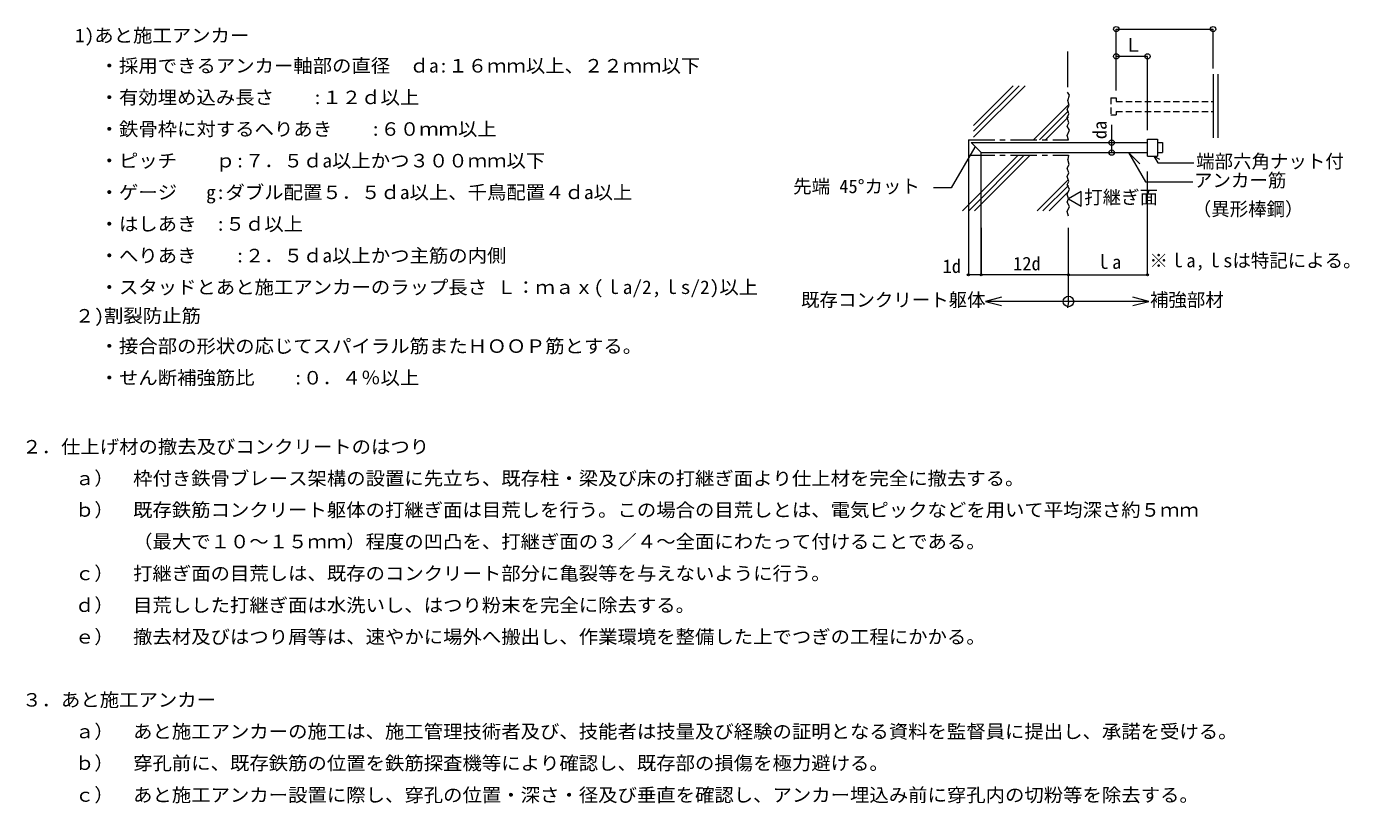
# Model space of a CAD drawing. Units: millimetres, scale not verified. Extents: x -4005 to 4005, y -2770 to 2770.
# Drawn here: x -1567 to 943, y -9 to 1465 of the extents above; entities that cross this region are included whole.
import ezdxf
from ezdxf.enums import TextEntityAlignment as Align

# ---------------------------------------------------------------- set-up
doc = ezdxf.new("R2010")
doc.units = ezdxf.units.MM
doc.header["$LTSCALE"] = 10
doc.header["$PDMODE"] = 32
doc.header["$PDSIZE"] = 4
doc.linetypes.add('CHAIN1', pattern=[8, 5, -1, 1, -1])
doc.linetypes.add('DASHED1', pattern=[1.8, 1.2, -0.6])
for name, color, linetype, lineweight in [('1-0_枠', 4, 'Continuous', 9), ('1-1_寸法', 7, 'Continuous', 13), ('1-2_躯体', 7, 'Continuous', 13), ('1-6_地業', 4, 'Continuous', 9), ('1-A_符号', 3, 'Continuous', 18), ('1-E_タイトル', 7, 'CHAIN1', 13)]:
    doc.layers.add(name, color=color, linetype=linetype, lineweight=lineweight)
doc.styles.add('ＭＳ ゴシック', font='')
doc.styles.get('ＭＳ ゴシック').set_extended_font_data('MS Gothic')

msp = doc.modelspace()

# ---------------------------------------------------------------- linework, layer by layer
at = {"layer": '1-0_枠', "color": 7, "lineweight": 13}
msp.add_line((244.13, 1082.65), (244.13, 993.65), dxfattribs=at)
at = {"layer": '1-0_枠', "color": 3}
for p in [(219.93, 993.65), (244.13, 993.65), (409.73, 993.65), (559.73, 993.65)]:
    msp.add_point(p, dxfattribs=at)
at = {"layer": '1-1_寸法', "color": 4, "lineweight": 9}
for p, q in [((683.99, 1385.17), (683.99, 1459.81)), ((559.73, 1408.13), (500.46, 1408.13)), ((559.73, 1268.42), (559.73, 1408.13)), ((491.73, 1225.65), (491.73, 1278.05)), ((232.15, 1235.88), (187.51, 1158.57)), ((219.93, 1220.65), (219.93, 1083.83)), ((244.13, 993.65), (244.13, 1225.65)), ((523.73, 1225.65), (555.93, 1170.05)), ((523.73, 1225.65), (544.93, 1204.45)), ((571.96, 1219.05), (579.42, 1206.13)), ((571.96, 1219.05), (582.7, 1212.85)), ((579.42, 1206.13), (647.28, 1206.13)), ((559.73, 993.65), (559.73, 1189.54)), ((187.51, 1158.57), (153.68, 1158.57)), ((555.93, 1170.05), (645.93, 1170.05)), ((219.93, 1083.83), (219.93, 993.65)), ((409.73, 943.32), (409.73, 1082.65)), ((409.73, 993.65), (219.93, 993.65)), ((409.73, 993.65), (559.73, 993.65)), ((282.73, 951.52), (252.53, 943.32)), ((562.33, 943.32), (532.13, 951.52)), ((532.13, 935.72), (562.33, 943.32))]:
    msp.add_line(p, q, dxfattribs=at)
at = {"layer": '1-1_寸法'}
for p, q in [((683.99, 1374.39), (683.99, 1253.82)), ((692.99, 1374.39), (692.99, 1253.82)), ((224.93, 1244.45), (559.73, 1244.45)), ((224.93, 1244.45), (244.13, 1225.65)), ((559.73, 1219.05), (559.73, 1251.25)), ((559.73, 1251.25), (578.53, 1251.25)), ((578.53, 1251.25), (578.53, 1219.05)), ((578.53, 1244.45), (588.13, 1244.45)), ((588.13, 1244.45), (588.13, 1225.65)), ((244.13, 1225.65), (559.73, 1225.65)), ((559.73, 1219.05), (578.53, 1219.05)), ((578.53, 1225.65), (588.13, 1225.65))]:
    msp.add_line(p, q, dxfattribs=at)
at = {"layer": '1-1_寸法', "linetype": 'DASHED1'}
for p, q in [((500.46, 1322.8), (683.99, 1322.8)), ((490.46, 1297.3), (500.46, 1297.3)), ((500.46, 1303.8), (500.46, 1297.3)), ((500.46, 1303.8), (683.99, 1303.8))]:
    msp.add_line(p, q, dxfattribs=at)
at = {"layer": '1-1_寸法', "color": 4, "lineweight": 9}
for points in [[(500.46, 1343.06), (500.46, 1459.81), (683.99, 1459.81)], [(562.33, 943.32), (252.53, 943.32), (282.73, 935.72)]]:
    msp.add_lwpolyline(points, dxfattribs=at)
at = {"layer": '1-1_寸法', "linetype": 'DASHED1'}
msp.add_lwpolyline([(490.46, 1329.3), (500.46, 1329.3), (500.46, 1322.8)], dxfattribs=at)
at = {"layer": '1-2_躯体'}
for p, q in [((411.73, 1334.25), (408.13, 1340.25)), ((408.33, 1324.25), (411.73, 1334.25)), ((409.73, 1220.65), (408.33, 1212.65)), ((409.73, 943.32), (409.73, 956.72)), ((409.73, 943.32), (408.13, 931.12))]:
    msp.add_line(p, q, dxfattribs=at)
for points in [[(407.53, 1307.85), (411.33, 1314.85), (408.33, 1324.25)], [(409.73, 1249.65), (407.53, 1258.25), (411.73, 1267.85), (407.53, 1276.05), (410.33, 1282.25), (407.53, 1292.05), (410.33, 1299.25), (407.53, 1307.85)], [(409.73, 1137.85), (407.53, 1146.65), (411.73, 1156.25), (407.53, 1164.45), (410.33, 1170.65), (407.53, 1180.25), (410.33, 1187.45), (407.53, 1196.25), (411.33, 1203.25), (408.33, 1212.65)], [(409.73, 1105.25), (407.53, 1114.05), (411.73, 1123.65), (407.53, 1131.85), (409.73, 1137.85)]]:
    msp.add_lwpolyline(points, dxfattribs=at)
msp.add_lwpolyline([(433.73, 1151.85), (409.73, 1138.05), (433.73, 1124.25)], close=True, dxfattribs=at)
for centre, radius in [((500.46, 1459.81), 5), ((683.99, 1459.81), 5), ((500.46, 1408.13), 5), ((559.73, 1408.13), 5), ((491.73, 1244.45), 5), ((491.73, 1225.65), 5), ((409.73, 943.32), 10)]:
    msp.add_circle(centre, radius, dxfattribs=at)
at = {"layer": '1-6_地業'}
for p, q in [((327.73, 1352.45), (229.93, 1254.85)), ((316.33, 1352.45), (229.93, 1266.05)), ((304.93, 1352.45), (229.93, 1277.05)), ((409.73, 1316.05), (343.33, 1249.65)), ((409.73, 1304.65), (354.73, 1249.65)), ((409.73, 1293.45), (366.13, 1249.65)), ((208.93, 1115.45), (314.33, 1220.65)), ((220.53, 1115.45), (325.73, 1220.65)), ((231.73, 1115.45), (336.93, 1220.65)), ((350.33, 1115.45), (409.73, 1174.65)), ((361.33, 1115.45), (409.73, 1163.45)), ((372.93, 1115.45), (409.73, 1151.85))]:
    msp.add_line(p, q, dxfattribs=at)
at = {"layer": '1-A_符号', "color": 7, "lineweight": 13}
msp.add_line((408.13, 1417.61), (408.13, 1349.97), dxfattribs=at)
at = {"layer": '1-A_符号', "color": 7, "linetype": 'DASHED1', "lineweight": 13}
msp.add_line((490.46, 1329.3), (490.46, 1297.3), dxfattribs=at)
at = {"layer": '1-E_タイトル'}
for p, q in [((219.93, 1249.65), (409.73, 1249.65)), ((219.93, 1249.65), (219.93, 1220.65)), ((219.93, 1220.65), (409.73, 1220.65))]:
    msp.add_line(p, q, dxfattribs=at)

# ---------------------------------------------------------------- texts
at = {"layer": '1-1_寸法', "color": 3, "style": 'ＭＳ ゴシック'}
for s, p in [('Ｌ', (515.02, 1409.3)), ('※ｌa,ｌsは特記による。', (563.37, 1000.39))]:
    msp.add_text(s, height=25.66, dxfattribs=at).set_placement(p, align=Align.BOTTOM_LEFT)
at = {"layer": '1-1_寸法', "color": 3, "style": 'ＭＳ ゴシック', "width": 1.05}
for s, p in [('２．仕上げ材の撤去及びコンクリートのはつり', (-1574.54, 647.23)), ('ａ）\u3000枠付き鉄骨ブレース架構の設置に先立ち、既存柱・梁及び床の打継ぎ面より仕上材を完全に撤去する。', (-1474.54, 587.23)), ('ｂ）\u3000既存鉄筋コンクリート躯体の打継ぎ面は目荒しを行う。この場合の目荒しとは、電気ピックなどを用いて平均深さ約５ｍｍ', (-1474.54, 527.43)), ('\u3000\u3000\u3000（最大で１０～１５ｍｍ）程度の凹凸を、打継ぎ面の３／４～全面にわたって付けることである。', (-1474.54, 467.43)), ('ｃ）\u3000打継ぎ面の目荒しは、既存のコンクリート部分に亀裂等を与えないように行う。', (-1474.54, 407.03)), ('ｄ）\u3000目荒しした打継ぎ面は水洗いし、はつり粉末を完全に除去する。', (-1474.54, 346.83)), ('ｅ）\u3000撤去材及びはつり屑等は、速やかに場外へ搬出し、作業環境を整備した上でつぎの工程にかかる。', (-1474.54, 286.83)), ('３．あと施工アンカー', (-1574.54, 167.23)), ('ａ）\u3000あと施工アンカーの施工は、施工管理技術者及び、技能者は技量及び経験の証明となる資料を監督員に提出し、承諾を受ける。', (-1474.54, 107.23)), ('ｂ）\u3000穿孔前に、既存鉄筋の位置を鉄筋探査機等により確認し、既存部の損傷を極力避ける。', (-1474.54, 47.23)), ('ｃ）\u3000あと施工アンカー設置に際し、穿孔の位置・深さ・径及び垂直を確認し、アンカー埋込み前に穿孔内の切粉等を除去する。', (-1474.54, -13.17))]:
    msp.add_text(s, height=25.66, dxfattribs=at).set_placement(p, align=Align.BOTTOM_LEFT)
at = {"layer": '1-A_符号', "style": 'ＭＳ ゴシック', "width": 1.05}
for s, p in [('1)あと施工アンカー', (-1474.54, 1427.23)), ('・採用できるアンカー軸部の直径\u3000ｄa:１６ｍｍ以上、２２ｍｍ以下', (-1427.86, 1369.77)), ('・有効埋め込み長さ\u3000\u3000:１２ｄ以上', (-1427.86, 1309.77)), ('・鉄骨枠に対するへりあき\u3000\u3000:６０ｍｍ以上', (-1427.86, 1249.77)), ('・ピッチ\u3000\u3000ｐ:７．５ｄa以上かつ３００ｍｍ以下', (-1427.86, 1189.77)), ('・ゲージ\u3000 g:ダブル配置５．５ｄa以上、千鳥配置４ｄa以上', (-1427.86, 1129.77)), ('・はしあき\u3000:５ｄ以上', (-1427.86, 1069.77)), ('・へりあき\u3000\u3000:２．５ｄa以上かつ主筋の内側', (-1427.86, 1009.77)), ('・スタッドとあと施工アンカーのラップ長さ Ｌ：ｍａｘ(ｌa/2,ｌs/2)以上', (-1427.86, 949.77)), ('２)割裂防止筋', (-1474.54, 895.55)), ('・接合部の形状の応じてスパイラル筋またＨＯＯＰ筋とする。', (-1427.86, 838.09)), ('・せん断補強筋比\u3000\u3000:０．４％以上', (-1427.86, 778.09))]:
    msp.add_text(s, height=25.66, dxfattribs=at).set_placement(p, align=Align.BOTTOM_LEFT)
at = {"layer": '1-A_符号', "style": 'ＭＳ ゴシック'}
msp.add_text('da', height=25.66, rotation=90, dxfattribs=at).set_placement((489.73, 1251.05), align=Align.BOTTOM_LEFT)
for s, p in [('端部六角ナット付', (651.98, 1188.63)), ('アンカー筋', (647.93, 1152.55)), ('先端 45°カット', (-112.35, 1141.07)), ('打継ぎ面', (439.73, 1120.45)), ('（異形棒鋼）', (645.53, 1098.15)), ('12d', (304.79, 994.64)), ('ｌa', (457.55, 997.55)), ('1d', (171.01, 989.69)), ('既存コンクリート躯体', (-97.47, 925.82)), ('補強部材', (564.33, 925.82))]:
    msp.add_text(s, height=25.66, dxfattribs=at).set_placement(p, align=Align.BOTTOM_LEFT)

doc.saveas('drawing.dxf')
